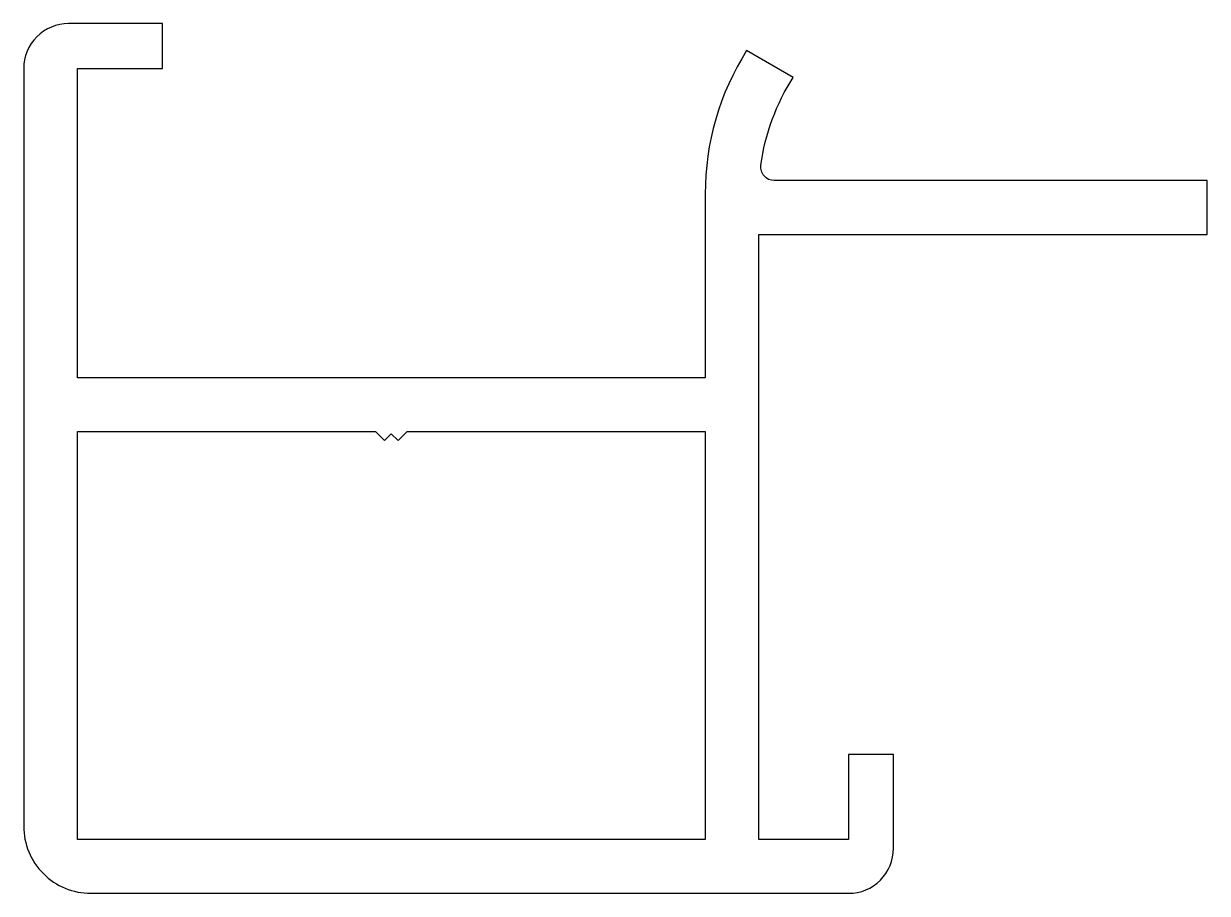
# Model space of a CAD drawing. Extents: x 853.6 to 880, y -27.6 to -8.2.
import ezdxf

# ---------------------------------------------------------------- set-up
doc = ezdxf.new("R2010")
doc.units = 0
doc.header["$LTSCALE"] = 15
doc.layers.get('0').update_dxf_attribs({"linetype": 'CONTINUOUS'})

msp = doc.modelspace()

# ---------------------------------------------------------------- linework, layer by layer
at = {"color": 0, "ltscale": 0.05}
msp.add_lwpolyline([(869.728, -8.775, 0.141501), (868.804, -11.974), (868.804, -16.075), (854.804, -16.075), (854.804, -9.175), (856.704, -9.175), (856.704, -8.175), (854.604, -8.175, 0.414214), (853.604, -9.175), (853.604, -26.075, 0.414214), (855.104, -27.575), (872.004, -27.575, 0.414214), (873.004, -26.575), (873.004, -24.475), (872.004, -24.475), (872.004, -26.375), (870.004, -26.375), (870.004, -12.875), (880.004, -12.875), (880.004, -11.675), (870.344, -11.675, -0.453857), (870.047, -11.335, -0.110241), (870.77, -9.373)], format="xyb", close=True, dxfattribs=at)
msp.add_lwpolyline([(862.154, -17.275), (868.804, -17.275), (868.804, -26.375), (854.804, -26.375), (854.804, -17.275), (861.454, -17.275), (861.654, -17.475), (861.804, -17.325), (861.954, -17.475)], close=True, dxfattribs=at)

doc.saveas('drawing.dxf')
